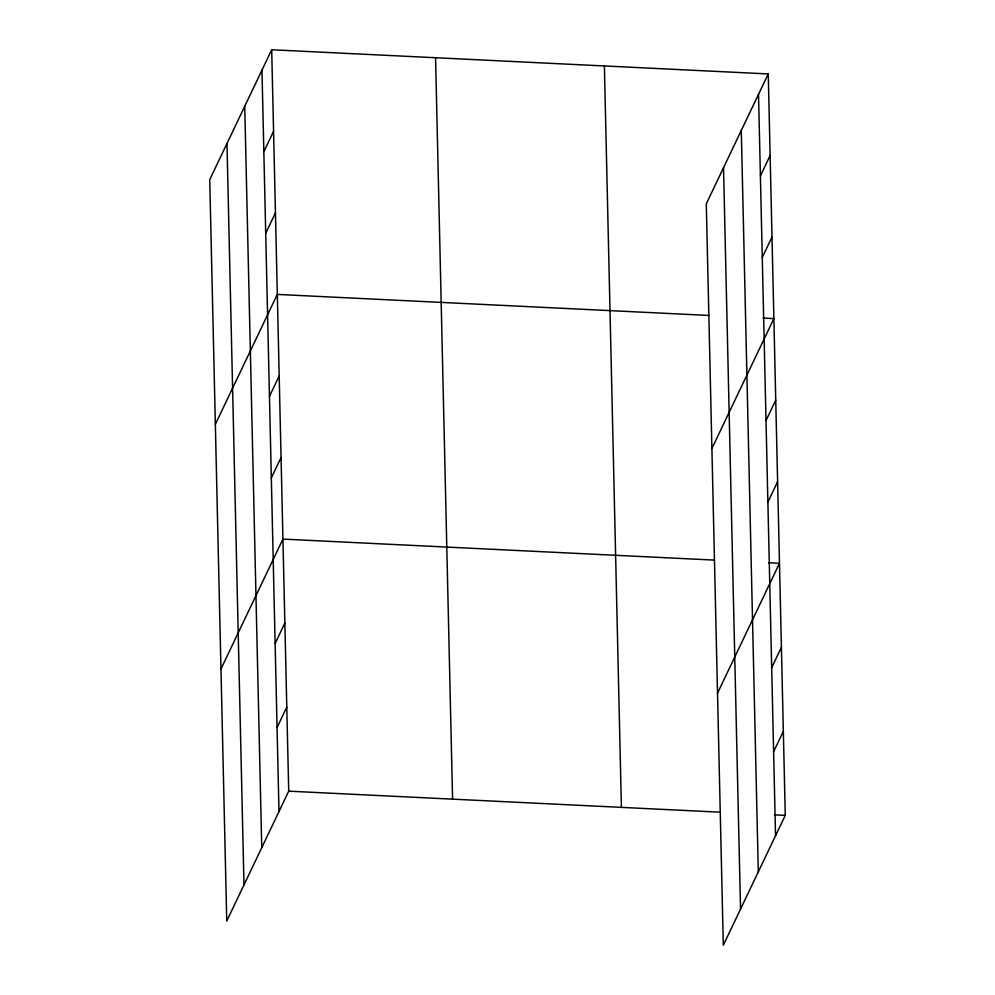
<?xml version="1.0" encoding="UTF-8"?>
<svg xmlns="http://www.w3.org/2000/svg" width="995" height="995" viewBox="0 0 995 995"><rect width="100%" height="100%" fill="white"/><g stroke="black" fill="none" stroke-linecap="round" stroke-linejoin="round"><path stroke-width="1.49" d="M271.697 49.75L209.734 179.647L226.748 921.059L288.712 791.162L271.697 49.75L768.252 73.941L785.266 815.353L723.303 945.25L706.288 203.838L768.252 73.941M263.849 151.688L273.563 131.303M265.715 233.24L275.441 212.868M215.355 424.305L277.306 294.421L708.938 315.44M269.458 396.358L279.185 375.973M271.337 477.911L281.05 457.526M220.965 668.976L282.928 539.091L714.547 560.11M275.13 643.491L284.856 623.106M277.058 727.519L286.784 707.134M760.404 175.879L770.118 155.494M762.269 257.431L771.996 237.046M711.91 448.496L773.861 318.611L763.041 318.077M766.013 420.537L775.739 400.164M767.891 502.102L777.605 481.717M717.519 693.167L779.483 563.269L768.662 562.747M771.685 667.682L781.411 647.297M773.612 751.71L783.339 731.325M288.712 791.162L720.343 812.194M774.446 814.83L785.266 815.353M758.526 94.314L775.54 835.738M741.287 130.457L758.302 871.881M723.527 167.695L740.541 909.107M604.388 65.956L621.402 807.368M435.561 57.735L452.576 799.147M261.971 70.135L278.986 811.547M244.733 106.266L261.747 847.69M226.972 143.504L243.986 884.916"/></g></svg>
